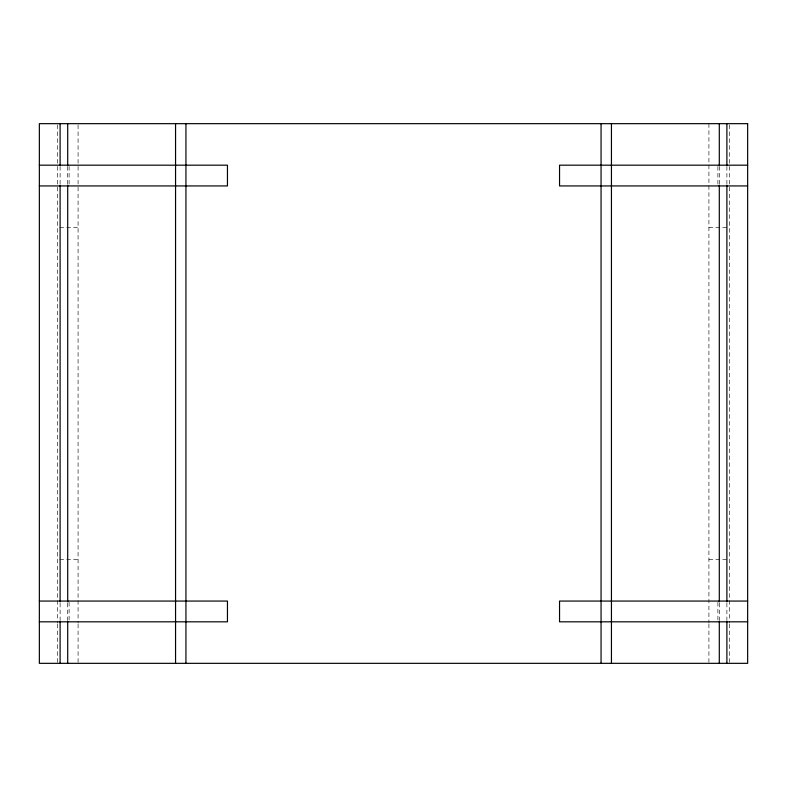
<?xml version="1.0" encoding="UTF-8"?>
<svg xmlns="http://www.w3.org/2000/svg" width="787" height="787" viewBox="0 0 787 787"><rect width="100%" height="100%" fill="white"/><g stroke="black" fill="none" stroke-linecap="round" stroke-linejoin="round"><path stroke-width="0.59" stroke-dasharray="3.94 2.95" d="M59.763 227.453L78.08 227.453M708.92 227.453L727.237 227.453M59.763 559.547L78.08 559.547M708.92 559.547L727.237 559.547M729.677 124.887L729.677 165.467M729.677 166.401L729.677 623.038M729.677 623.993L729.677 663.333M726.893 166.401L726.893 183.902M726.893 603.098L726.893 620.599M719.298 166.401L719.298 183.902M719.298 603.098L719.298 620.599M717.901 166.401L717.901 184.719M717.901 602.281L717.901 620.599M708.92 123.667L708.92 623.038M708.92 623.993L708.92 663.333M78.08 124.887L78.08 165.467M78.08 166.401L78.08 623.038M78.08 623.993L78.08 663.333M69.099 166.401L69.099 184.719M69.099 602.281L69.099 620.599M67.702 166.401L67.702 183.902M67.702 603.098L67.702 620.599M60.107 166.401L60.107 183.902M60.107 603.098L60.107 620.599M57.323 124.887L57.323 165.467M57.323 166.401L57.323 623.038M57.323 623.993L57.323 663.333"/><path stroke-width="1.18" d="M39.35 165.181L227.453 165.181L227.453 185.939L39.35 185.939M747.65 165.181L559.547 165.181L559.547 185.939L747.65 185.939M39.35 601.061L227.453 601.061L227.453 621.819L39.35 621.819M747.65 601.061L559.547 601.061L559.547 621.819L747.65 621.819M726.893 123.667L726.893 165.467M726.893 185.132L726.893 601.868M726.893 621.533L726.893 663.333M719.298 123.667L719.298 165.467M719.298 185.132L719.298 601.868M719.298 621.533L719.298 663.333M611.44 123.667L611.44 663.333M601.061 123.667L601.061 663.333M185.939 123.667L185.939 663.333M175.56 123.667L175.56 663.333M67.702 123.667L67.702 165.467M67.702 185.132L67.702 601.868M67.702 621.533L67.702 663.333M60.107 123.667L60.107 165.467M60.107 185.132L60.107 601.868M60.107 621.533L60.107 663.333M747.65 123.667L39.35 123.667L39.35 663.333L747.65 663.333L747.65 123.667"/></g></svg>
